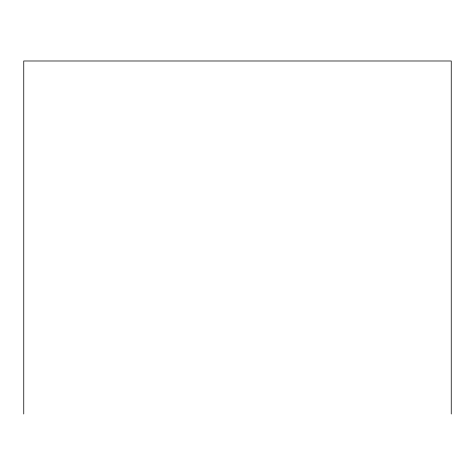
<?xml version="1.0" encoding="UTF-8"?>
<svg xmlns="http://www.w3.org/2000/svg" width="475" height="475" viewBox="0 0 475 475"><rect width="100%" height="100%" fill="white"/><g stroke="black" fill="none" stroke-linecap="round" stroke-linejoin="round"><path stroke-width="0.71" d="M451.25 414.01L451.25 60.99L23.75 60.99L23.75 414.01"/></g></svg>
